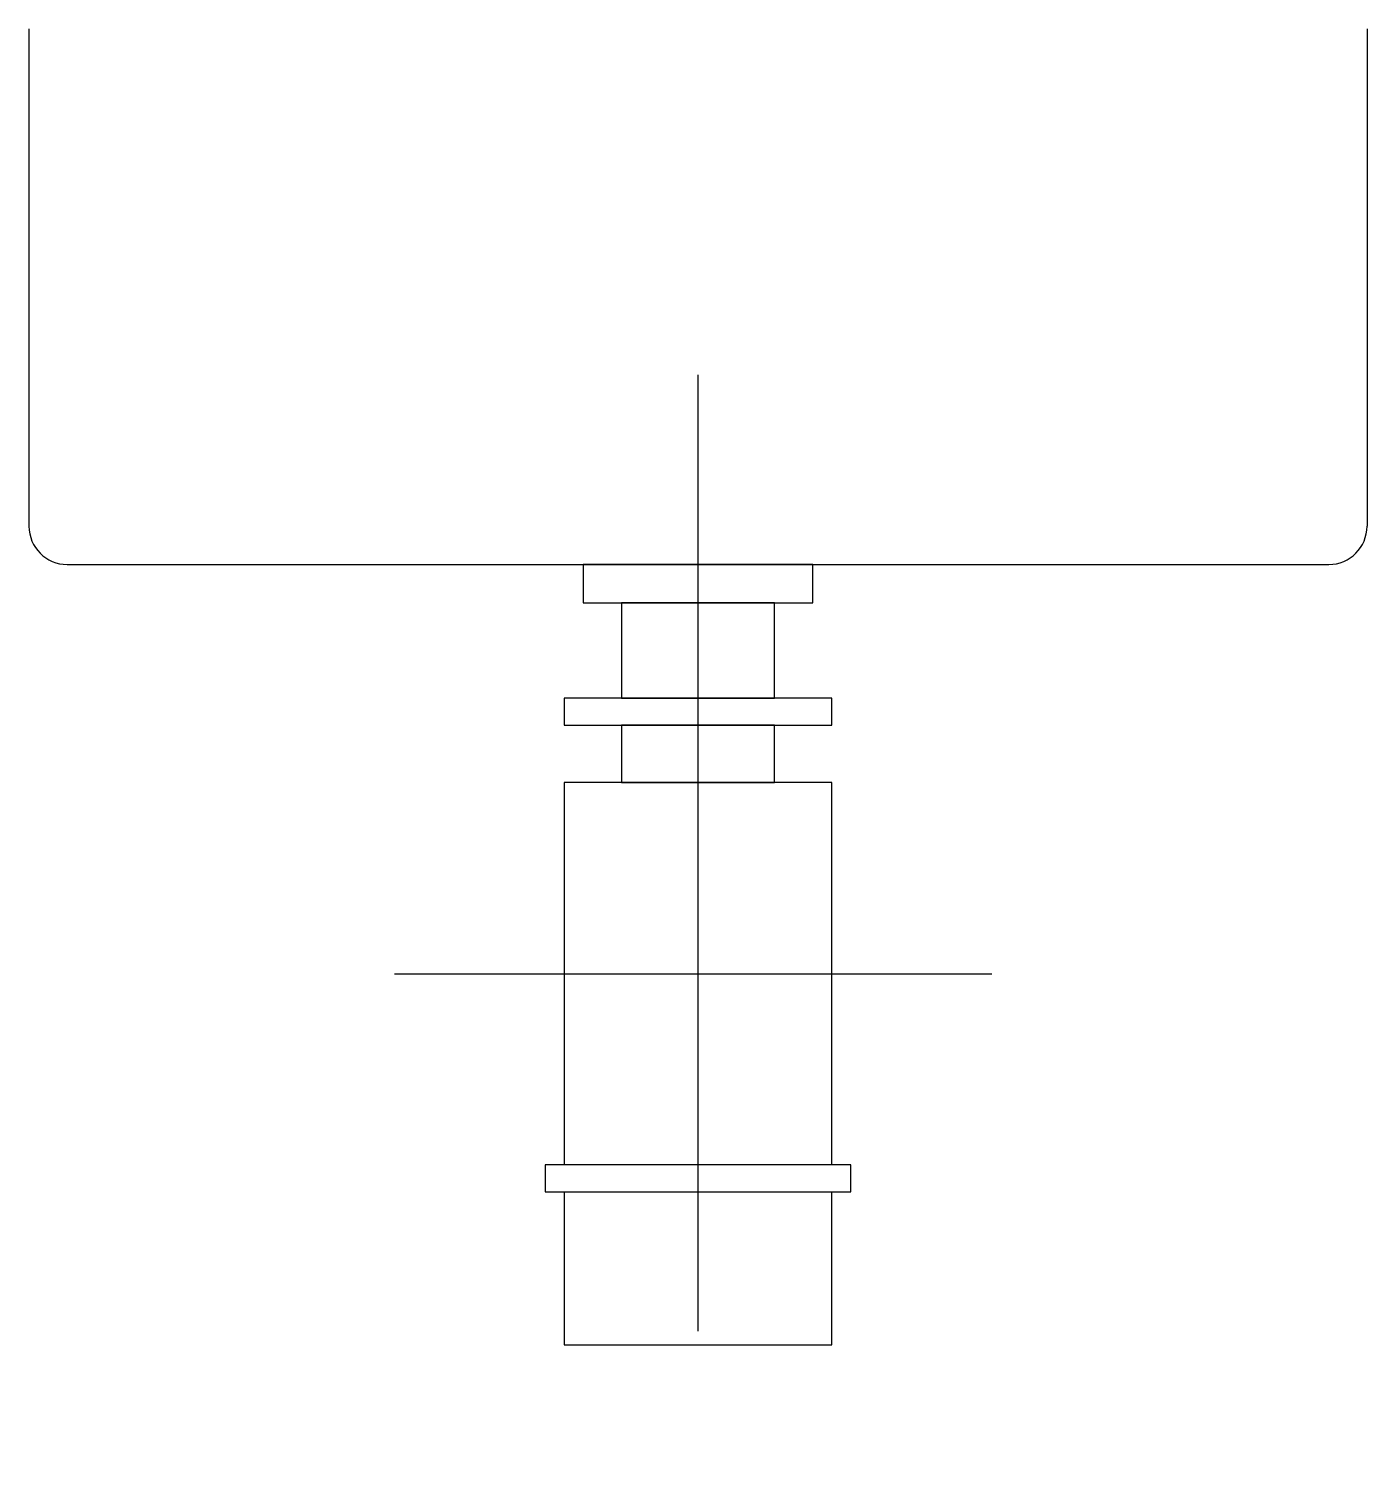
# Model space of a CAD drawing. Extents: x 10.761 to 11.111, y 26.468 to 26.847.
import ezdxf

# ---------------------------------------------------------------- set-up
doc = ezdxf.new("R2010")
doc.units = 0
doc.header["$MEASUREMENT"] = 0
doc.linetypes.add('HIDDEN', pattern=[0.375, 0.25, -0.125])
doc.layers.add('A-PEÇAS', color=2, linetype='CONTINUOUS')

msp = doc.modelspace()

# ---------------------------------------------------------------- linework, layer by layer
at = {"layer": 'A-PEÇAS'}
for p, q in [((10.76066, 26.8471), (10.76066, 26.7171)), ((11.11066, 26.8471), (11.11066, 26.7171)), ((10.77066, 26.7071), (11.10066, 26.7071)), ((10.90566, 26.7071), (10.90566, 26.6971)), ((10.96566, 26.7071), (10.90566, 26.7071)), ((10.96566, 26.6971), (10.96566, 26.7071)), ((10.90566, 26.6971), (10.96566, 26.6971)), ((10.91566, 26.6971), (10.91566, 26.6721)), ((10.95566, 26.6971), (10.91566, 26.6971)), ((10.95566, 26.6721), (10.95566, 26.6971)), ((10.90066, 26.6721), (10.90066, 26.6651)), ((10.97066, 26.6721), (10.90066, 26.6721)), ((10.91566, 26.6721), (10.95566, 26.6721)), ((10.97066, 26.6651), (10.97066, 26.6721)), ((10.90066, 26.6651), (10.97066, 26.6651)), ((10.91566, 26.6651), (10.91566, 26.6501)), ((10.95566, 26.6651), (10.91566, 26.6651)), ((10.95566, 26.6501), (10.95566, 26.6651)), ((10.90066, 26.6501), (10.90066, 26.5501)), ((10.97066, 26.6501), (10.90066, 26.6501)), ((10.91566, 26.6501), (10.95566, 26.6501)), ((10.97066, 26.5501), (10.97066, 26.6501)), ((10.89566, 26.5501), (10.89566, 26.5431)), ((10.97566, 26.5501), (10.89566, 26.5501)), ((10.97566, 26.5431), (10.97566, 26.5501)), ((10.89566, 26.5431), (10.97566, 26.5431)), ((10.90066, 26.5431), (10.90066, 26.5031)), ((10.97066, 26.5031), (10.97066, 26.5431)), ((10.90066, 26.5031), (10.97066, 26.5031))]:
    msp.add_line(p, q, dxfattribs=at)
at = {"layer": 'A-PEÇAS', "linetype": 'HIDDEN'}
for p, q in [((10.93566, 26.75665), (10.93566, 26.46825)), ((10.85631, 26.6001), (11.01256, 26.6001))]:
    msp.add_line(p, q, dxfattribs=at)
at = {"layer": 'A-PEÇAS'}
for centre, start, end in [((10.77066, 26.7171), 180, 270), ((11.10066, 26.7171), 270, 0)]:
    msp.add_arc(centre, 0.01, start, end, dxfattribs=at)

doc.saveas('drawing.dxf')
